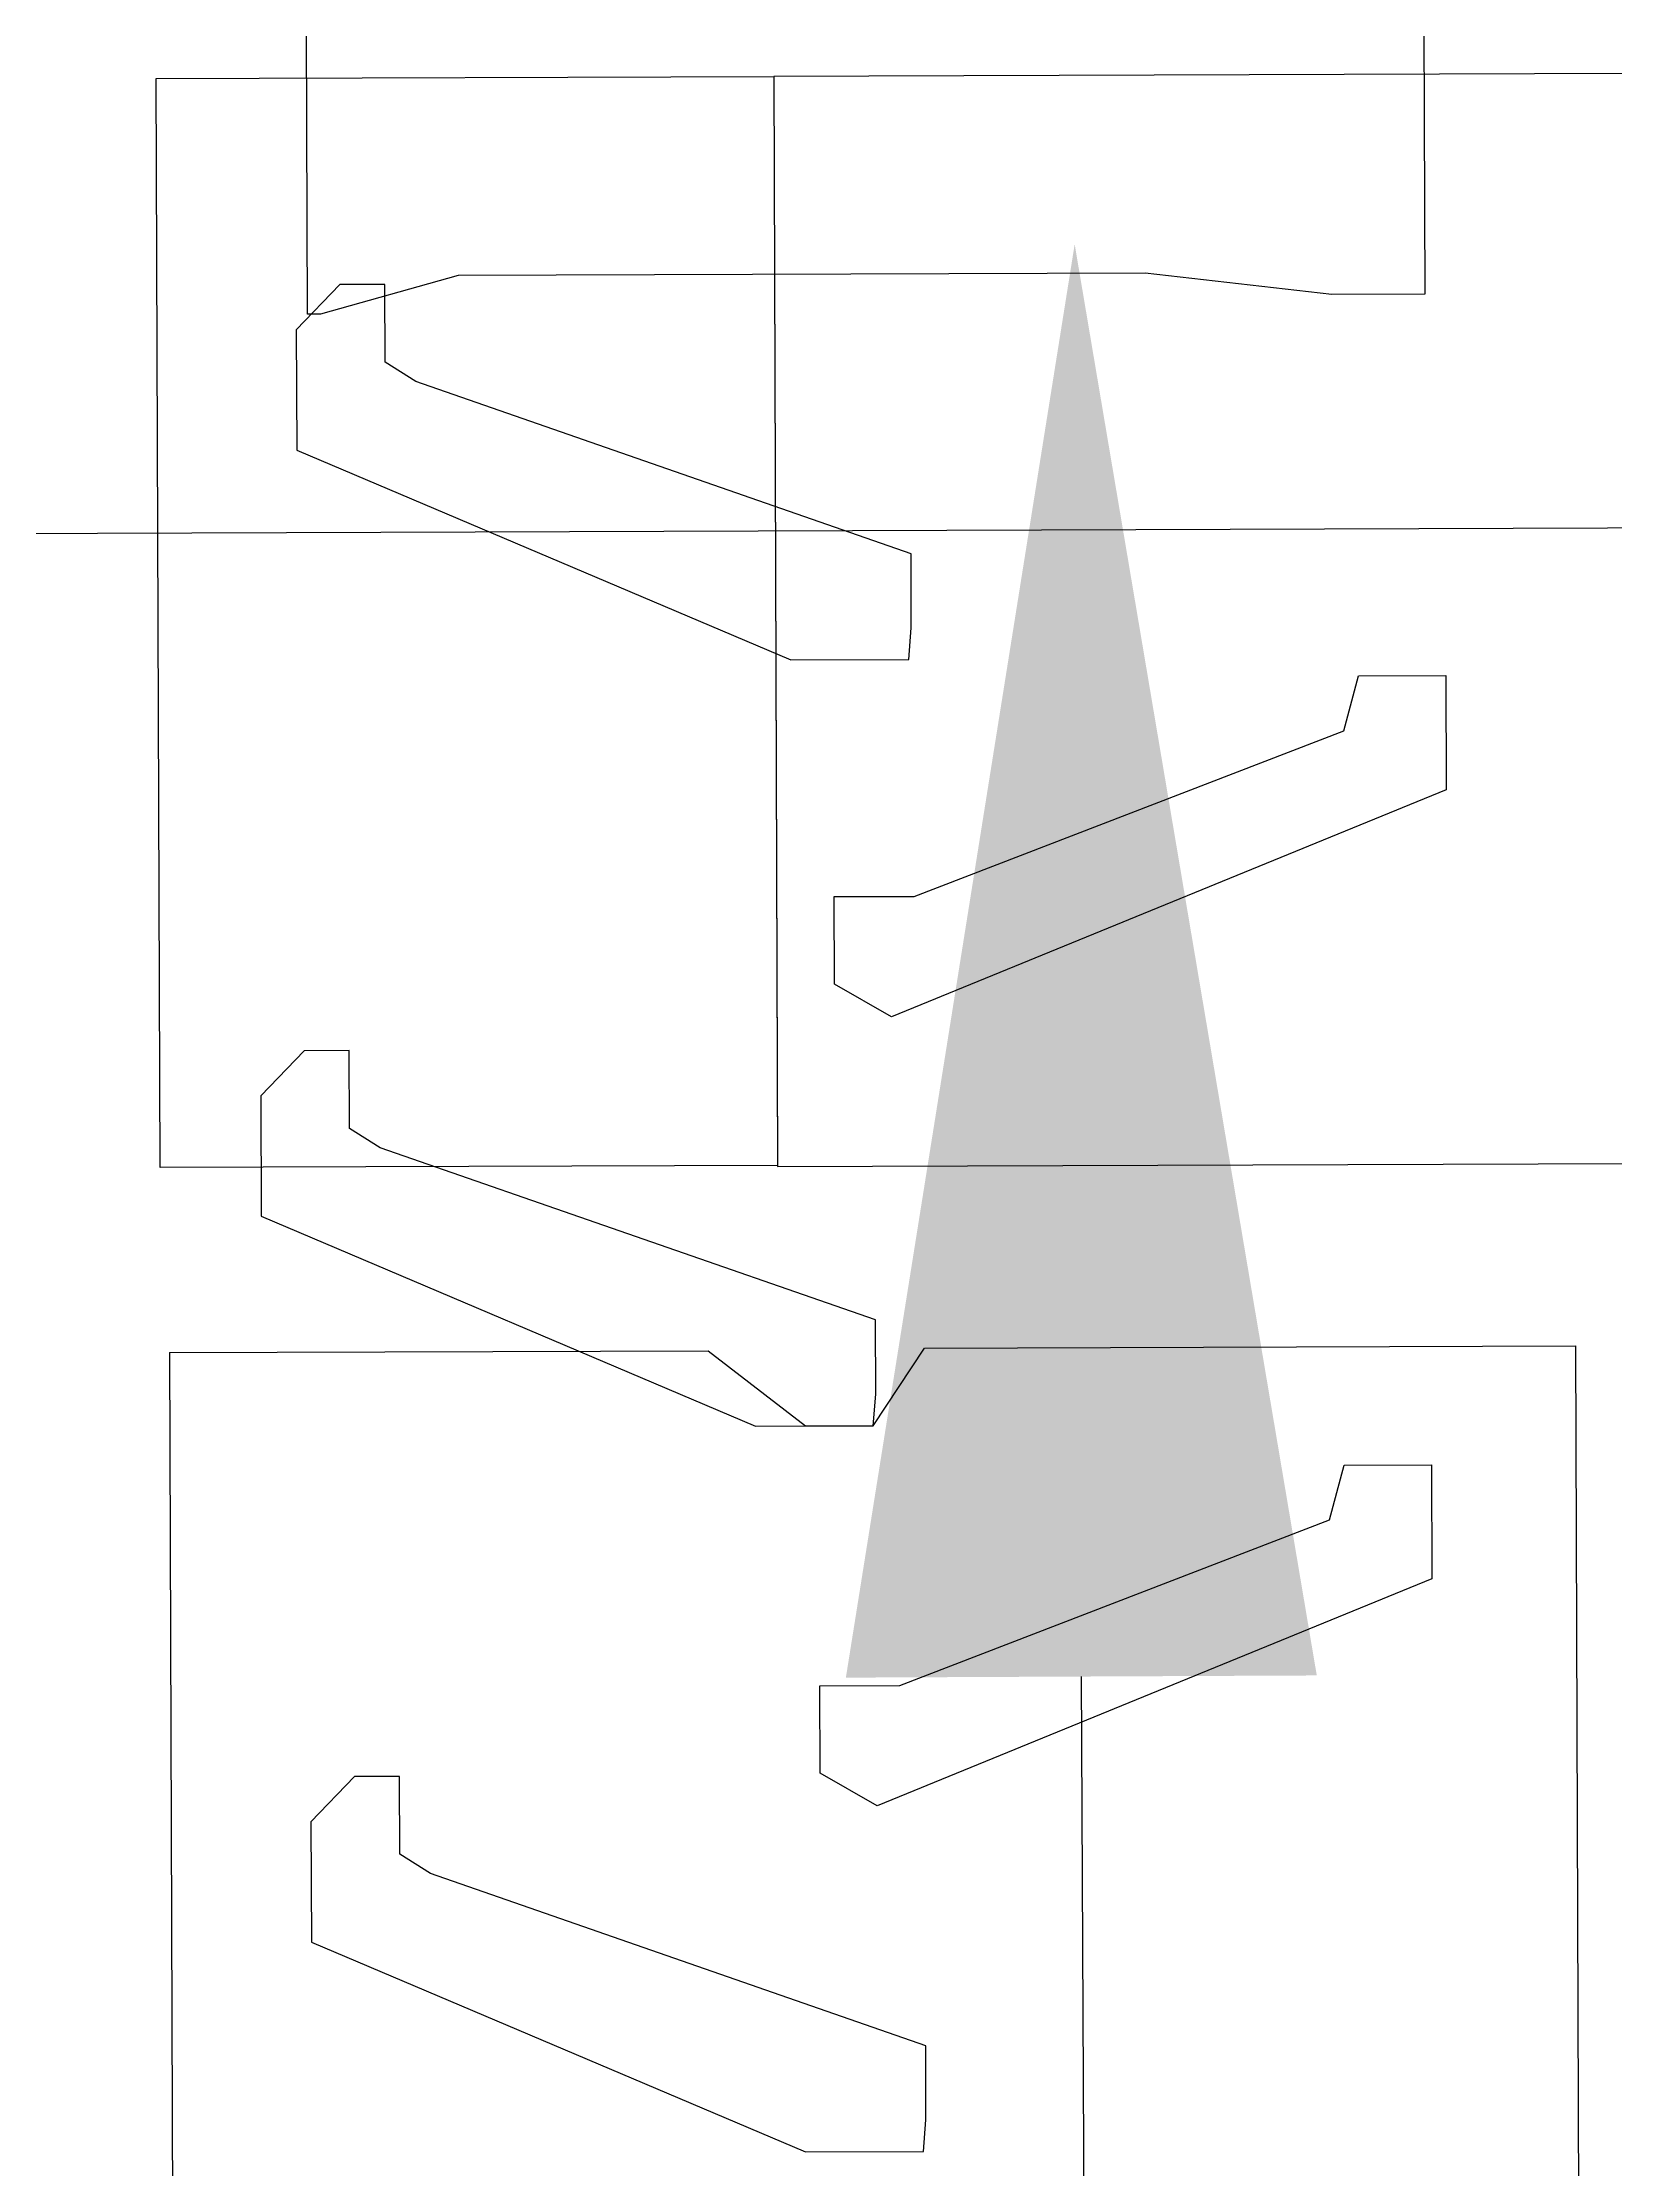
# Model space of a CAD drawing. Header units: millimetres. Extents: x 3191 to 879702, y -27549 to 222194.
# Drawn here: x 654992 to 656090, y 16852 to 18337 of the extents above; entities that cross this region are included whole.
import ezdxf
from ezdxf import colors
from ezdxf.entities.mleader import LeaderData, LeaderLine
from ezdxf.math import Vec2, Vec3

# ---------------------------------------------------------------- set-up
doc = ezdxf.new("R2010")
doc.units = ezdxf.units.MM
doc.header["$MEASUREMENT"] = 0
doc.layers.add('Flow', color=20, linetype='Continuous')
doc.layers.add('Grater', color=130, linetype='Continuous')
doc.styles.get("Standard").update_dxf_attribs({"font": 'arial.ttf'})

msp = doc.modelspace()

# ---------------------------------------------------------------- linework, layer by layer
at = {"layer": 'Grater'}
for points in [[(652866.91874, 18390.63782), (652857.62894, 21039.30191), (656930.94339, 21053.58845), (656941.64869, 18001.34208), (653317.12207, 17988.62959)], [(655956.25328, 18471.92942), (655957.34125, 18161.73343), (655892.53816, 18161.50615), (655762.18374, 18176.38747), (655282.44527, 18174.70486), (655186.3752, 18147.87834), (655177.31851, 18147.84657), (655176.1621, 18477.55666), (655956.22395, 18480.29261), (655956.25328, 18471.92942)], [(655598.85508, 17928.74189), (655598.67348, 17980.51898), (655252.87233, 18100.70794), (655231.44748, 18114.19835), (655231.25692, 18168.52989), (655199.86232, 18168.41978), (655169.42279, 18136.90111), (655169.71755, 18052.86103), (655514.76609, 17906.35482), (655597.0865, 17906.64354), (655598.85508, 17928.74189)], [(655545.15528, 17679.97612), (655544.94087, 17741.10785), (655600.94769, 17741.30429), (655900.95014, 17856.95803), (655911.00132, 17895.19379), (655972.10072, 17895.40809), (655972.38058, 17815.61375), (655585.11984, 17657.19599), (655545.15528, 17679.97612)], [(655574.04118, 17393.81273), (655573.85958, 17445.58982), (655228.05843, 17565.77878), (655206.63359, 17579.26919), (655206.44303, 17633.60073), (655175.04842, 17633.49061), (655144.6089, 17601.97195), (655144.90366, 17517.93186), (655489.95219, 17371.42566), (655572.27261, 17371.71438), (655574.04118, 17393.81273)], [(655080.89666, 17422.72516), (655457.07634, 17424.04455), (655525.06785, 17371.54882), (655572.27261, 17371.71438), (655608.13602, 17425.93909), (656062.63728, 17427.53318), (656080.78464, 12253.43983)], [(655080.89666, 17422.72516), (655099.04517, 12248.30521)], [(655535.114, 17129.07205), (655534.89959, 17190.20378), (655590.9064, 17190.40022), (655890.90886, 17306.05396), (655900.96004, 17344.28972), (655962.05943, 17344.50402), (655962.3393, 17264.70968), (655575.07855, 17106.29192), (655535.114, 17129.07205)], [(655609.08262, 16887.09943), (655608.90102, 16938.87652), (655263.09987, 17059.06548), (655241.67503, 17072.55589), (655241.48447, 17126.88743), (655210.08987, 17126.77732), (655179.65034, 17095.25865), (655179.9451, 17011.21857), (655524.99364, 16864.71236), (655607.31405, 16865.00109), (655609.08262, 16887.09943)]]:
    msp.add_lwpolyline(points, dxfattribs=at)
for points in [[(655074.32066, 17551.95703), (655071.65396, 18312.27178), (655502.81099, 18313.78399), (655505.47768, 17553.46925)], [(655502.81099, 18313.78399), (655505.48015, 17552.76493), (656102.85539, 17554.86014), (656100.18623, 18315.8792)]]:
    msp.add_lwpolyline(points, close=True, dxfattribs=at)

# ---------------------------------------------------------------- leaders
at = {"layer": 'Flow'}
ml = msp.add_multileader_mtext('Standard', dxfattribs=at)
ml.set_content('', color=256)
ml.set_leader_properties(linetype='ByLayer', lineweight=-1)
ml.build(insert=Vec2(0, 0))
ml.multileader.update_dxf_attribs({"dogleg_length": 0.36, "arrow_head_size": 1000})
ctx = ml.context
ctx.base_point, ctx.char_height, ctx.arrow_head_size, ctx.landing_gap_size, ctx.plane_origin = Vec3(655739.20839, 12613.16705), 0.18, 1000, 0.09, Vec3(665262.71287, 20607.46786)
notes = []
notes.append((ctx, [(0, (1, 1, 0), (655738.84839, 12613.16705), (1, 0), 0.36, [(0, [(655712.90926, 18196.59026)], 0, [])])]))
ctx.mtext.insert, ctx.mtext.flow_direction = Vec3(655739.29839, 12613.25705), 5
for ctx, leaders in notes:
    for number, flags, end, landing, length, lines in leaders:
        leader = LeaderData()
        leader.index, (leader.has_last_leader_line, leader.has_dogleg_vector, leader.attachment_direction) = number, flags
        leader.last_leader_point, leader.dogleg_vector, leader.dogleg_length = Vec3(end), Vec3(landing), length
        for number, points, colour, breaks in lines:
            line = LeaderLine()
            line.index, line.vertices, line.color, line.breaks = number, Vec3.list(points), colors.encode_raw_color(colour), breaks
            leader.lines.append(line)
        ctx.leaders.append(leader)

doc.saveas('drawing.dxf')
